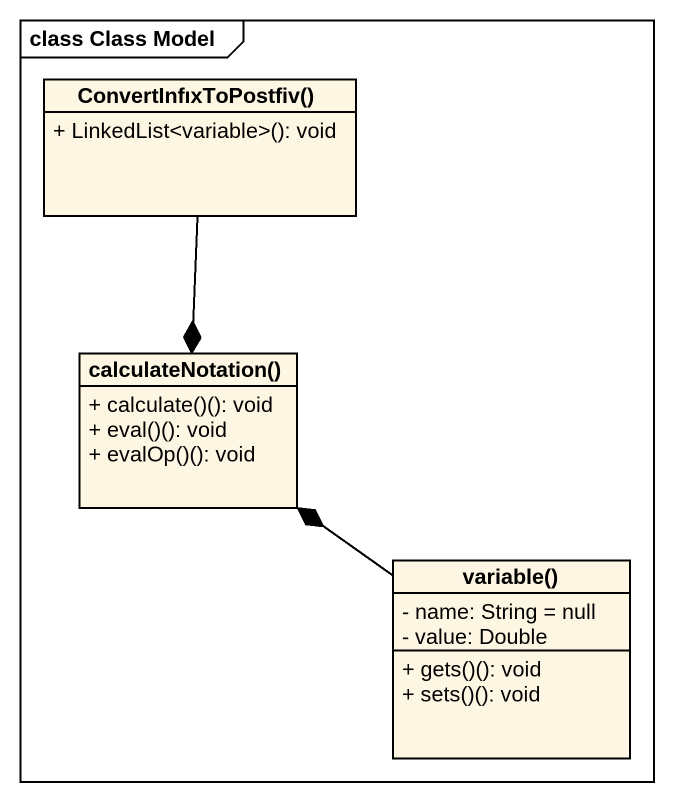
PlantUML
@startuml
mainframe class Class Model
hide circle
hide empty members
skinparam classAttributeIconSize 0
class "ConvertInfıxToPostfiv()" as ConvertInfıxToPostfiv {
  + LinkedList<variable>(): void
}
class "calculateNotation()" as calculateNotation {
  + calculate()(): void
  + eval()(): void
  + evalOp()(): void
}
class "variable()" as variable {
  - name: String = null
  - value: Double
  + gets()(): void
  + sets()(): void
}
ConvertInfıxToPostfiv --* calculateNotation
variable -up-* calculateNotation
@enduml
